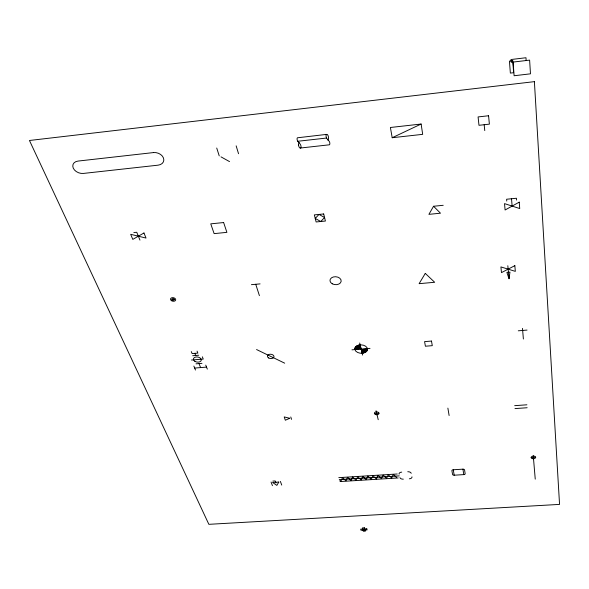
<?xml version="1.0" encoding="UTF-8"?>
<svg xmlns="http://www.w3.org/2000/svg" width="589" height="589" viewBox="0 0 589 589"><rect width="100%" height="100%" fill="white"/><g stroke="black" fill="none" stroke-linecap="round" stroke-linejoin="round"><path stroke-width="0.88" d="M509.029 278.73L509.964 272.133L506.886 272.405L509.029 278.73L507.821 265.735M433.556 206.26L428.91 214.352L440.484 213.203L433.556 206.26L443.208 205.296M392.2 137.723L421.128 124.036L422.681 134.344L392.2 137.723L390.397 127.489L421.128 124.036M328.051 140.116A8.445 6.751 6.4 0 0 328.493 137.576A7.635 6.111 6.3 0 0 328.058 135.647A4.359 3.49 6.1 0 0 327.668 134.969A2.187 1.752 6 0 0 327.116 134.461L326.439 134.513A2.187 1.752 5.8 0 0 326.115 135.146A4.366 3.497 5.6 0 0 326.048 135.868A7.65 6.133 5.3 0 0 326.483 137.774A17.375 13.981 4.6 0 0 328.051 140.116A5.684 4.521 6 0 1 329.501 141.802A7.598 6.052 6.2 0 1 329.84 143.473A4.337 3.453 5.9 0 1 329.766 144.187A2.172 1.73 5.7 0 1 329.472 144.791L300.044 148.067A2.165 1.715 7.7 0 1 299.448 147.552A4.329 3.431 7.6 0 1 299.05 146.889A7.591 6.023 7.4 0 1 298.579 145.019M300.419 148.126L300.699 147.972A2.165 1.715 7.9 0 0 300.979 147.383A4.322 3.424 8.1 0 0 301.038 146.668A7.583 5.993 8.3 0 0 300.567 144.798A17.125 13.488 8.9 0 0 298.962 142.472A5.699 4.543 7.8 0 1 297.474 140.793A7.628 6.074 7.6 0 1 297.084 139.114A4.351 3.468 7.9 0 1 297.143 138.393A2.179 1.738 8.1 0 1 297.423 137.789L326.74 134.373M297.769 141.264L326.623 138.04M133.836 232.552L136.736 232.265L139.968 240.098M251.407 284.678L260.08 283.891M171.988 299.558L174.219 299.352M192.713 355.719L198.714 355.226M518.276 330.804L527.052 330.083M358.421 345.198L360.173 345.058M357.015 345.772L360.284 345.507M356.227 346.295L360.394 345.957M191.484 360.026L203.242 359.069L202.336 356.794M355.69 346.796L360.497 346.406M355.314 347.282L360.608 346.855M355.064 347.76L360.718 347.296M354.902 348.224L360.829 347.746M354.828 348.688L360.932 348.195M354.836 349.144L361.042 348.644M351.964 349.829L370.01 348.371M361.256 349.535L367.47 349.034M361.366 349.976L367.47 349.483A6.332 4.211 2.8 0 0 358.311 345.235A6.332 4.211 2.8 0 0 357.678 352.494A6.332 4.211 2.8 0 0 367.47 349.483M361.469 350.426L367.389 349.947M196.012 363.825L201.961 363.347M361.58 350.867L367.227 350.411M361.69 351.316L366.969 350.889M361.793 351.758L366.586 351.375M361.904 352.2L366.049 351.869M362.007 352.649L365.261 352.384M362.117 353.091L363.862 352.951M194.679 368.066L206.54 367.116M374.39 413.471L378.963 413.139M514.69 405.666L526.905 404.798M514.977 408.597L527.155 407.735M531.153 457.565L535.659 457.278M272.832 481.088L275.203 480.941L275.954 482.951M453.258 469.764L462.925 469.161A1.509 0.883 -0.6 0 1 464.566 469.948L465.163 473.652A1.502 0.876 -0.6 0 1 463.808 474.609L454.2 475.205A1.502 0.869 -0.3 0 1 452.558 474.432L451.91 470.736A1.502 0.876 -0.3 0 1 453.258 469.764L454.2 475.205M338.793 477.642L397.251 473.99M399.261 475.883L339.271 479.615L340.95 481.132L342.474 477.657L345.979 480.83L347.539 477.318L351.037 480.499L352.605 477.009L356.08 480.197L357.67 476.707L361.138 479.888L362.758 476.368L366.211 479.556L367.845 476.059L371.284 479.255L372.933 475.75L376.356 478.945L378.05 475.411L381.451 478.614L383.152 475.102L386.546 478.305L388.269 474.793L391.641 478.003L393.4 474.454L396.5 477.407M339.971 481.566L398.186 477.959M363.045 530.196L365.07 530.085M256.561 349.542L284.686 363.177M221 156.865L229.541 161.614M193.862 366.071L195.496 370.054M191.3 351.596L192.102 353.569L197.852 353.098L197.065 351.125M194.849 353.341L195.71 355.476M198.986 363.582L200.606 367.595M205.745 365.114L207.328 369.112M271.058 482.008L272.435 485.667M280.393 481.427L281.733 485.093M290.767 416.968L291.57 419.383M255.736 284.281L259.41 295.649M216.723 148.023L219.233 155.879M236.152 145.844L238.545 153.736M359.68 343.012L362.603 355.093M376.054 410.739L378.219 419.707M447.876 408.111L449.12 415.532M462.925 469.161L463.808 474.609M484.173 124.728L484.769 130.596M506.761 201.085L506.599 199.237L516.443 198.25L516.59 200.098M511.517 198.743L512.135 206.091M522.487 328.368L523.385 339.014M533.244 455.533L535.246 479.137M513.1 62.103L514.116 75.745L530.475 73.824L529.621 60.122L511.193 62.301L510.98 59.533L525.977 57.737L526.154 60.505M407.765 471.745A3.063 1.782 1.2 0 1 411.196 473.335M411.969 476.854A3.048 1.774 1.2 0 1 409.34 478.805M399.084 474.093A3.055 1.782 1.4 0 1 401.705 472.128M403.318 479.159A3.011 1.752 1.4 0 1 399.938 477.605M298.579 144.997A8.393 6.656 7.3 0 1 298.962 142.472M278.803 482.06L276.859 485.395L272.582 482.45L278.803 482.06M425.28 273.392L419.118 283.67L434.667 282.278L425.28 273.392M319.002 214.425L315.233 218.445L320.769 221.501L324.554 217.51L319.002 214.425M143.959 232.979L132.797 239.392L130.677 234.312L146.02 238.066L143.959 232.979M519.233 202.152L505.097 209.993L504.515 203.617L519.734 208.55L519.233 202.152M514.838 265.646L501.482 272.626L500.915 266.913L515.331 271.374L514.838 265.646M289.736 418.278L285.341 420.237L284.222 416.924L289.736 418.278M512.732 60.719L509.433 61.116L510.361 73.088L513.63 72.705L512.732 60.719M534.392 81.65L29.45 140.484L208.859 524.328L559.55 504.398L534.392 81.65M153.434 152.58L78.072 161.069A8.224 5.934 19.7 0 0 73.235 168.086A8.224 5.934 19.7 0 0 83.454 173.424L158.11 165.163A8.202 6.155 16.7 0 0 163.484 158.014A8.202 6.155 16.7 0 0 153.434 152.58M488.568 115.753L478.091 116.931L478.975 125.302L489.385 124.146L488.568 115.753M223.629 222.554L210.752 223.849L214.124 233.627L226.898 232.353L223.629 222.554M323.685 213.954L314.335 214.897L316.131 221.965L325.422 221.037L323.685 213.954M431.494 341.06L424.581 341.62L425.405 346.222L432.289 345.662L431.494 341.06M364.407 527.81L362.382 527.921L363.354 531.263L365.371 531.153L364.407 527.81M366.8 528.834L360.659 529.172L360.969 530.24L367.102 529.909L366.8 528.834M532.228 458.588A2.26 1.325 -3 0 0 535.666 457.373A2.26 1.325 -3 0 0 532.331 456.291A2.26 1.325 -3 0 0 532.228 458.588M375.384 414.465A2.312 1.443 2.2 0 0 378.977 413.456A2.312 1.443 2.2 0 0 375.664 411.983A2.312 1.443 2.2 0 0 375.384 414.465M194.849 361.293A3.99 2.562 9.5 0 0 201.254 360.343A3.99 2.562 9.5 0 0 195.96 356.993A3.99 2.562 9.5 0 0 194.849 361.293M268.68 357.972A3.306 2.157 6.6 0 0 273.966 356.912A3.306 2.157 6.6 0 0 269.475 354.306A3.306 2.157 6.6 0 0 268.68 357.972M172.371 300A1.171 0.788 11.6 0 0 174.248 299.705A1.171 0.788 11.6 0 0 172.68 298.66A1.171 0.788 11.6 0 0 172.371 300M171.48 300.684A2.636 1.782 11.6 0 0 175.684 300A2.636 1.782 11.6 0 0 172.143 297.673A2.636 1.782 11.6 0 0 171.48 300.684M332.24 283.795A5.625 3.983 4.1 0 0 341.156 281.358A5.625 3.983 4.1 0 0 333.33 276.977A5.625 3.983 4.1 0 0 332.24 283.795"/></g></svg>
